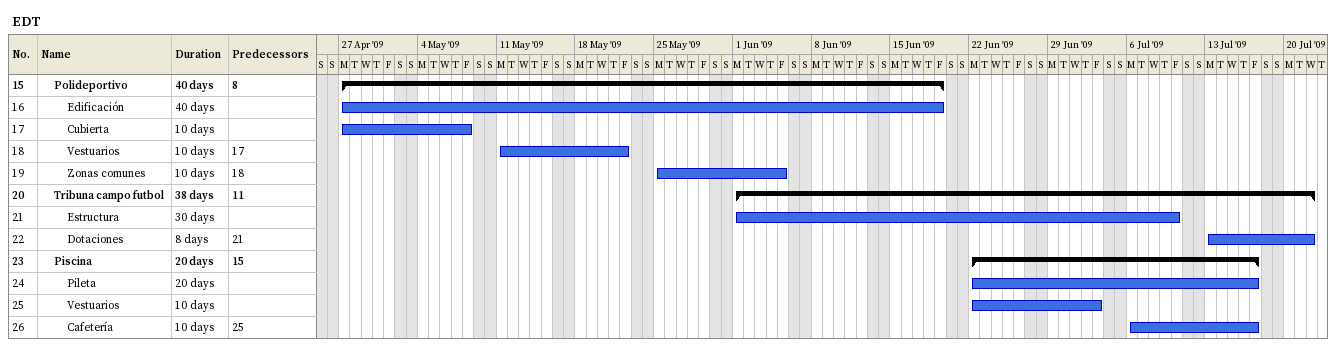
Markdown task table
EDT

| ID | Level | Task | Duration | Start | Finish | Predecessors |
|---|---|---|---|---|---|---|
| 15 | 2 | **Polideportivo** | 40d | 2009-04-27 | 2009-06-19 | 8 |
| 16 | 3 | Edificación | 40d | 2009-04-27 | 2009-06-19 |  |
| 17 | 3 | Cubierta | 10d | 2009-04-27 | 2009-05-08 |  |
| 18 | 3 | Vestuarios | 10d | 2009-05-11 | 2009-05-22 | 17 |
| 19 | 3 | Zonas comunes | 10d | 2009-05-25 | 2009-06-05 | 18 |
| 20 | 2 | **Tribuna campo futbol** | 38d | 2009-06-01 | 2009-07-22 | 11 |
| 21 | 3 | Estructura | 30d | 2009-06-01 | 2009-07-10 |  |
| 22 | 3 | Dotaciones | 8d | 2009-07-13 | 2009-07-22 | 21 |
| 23 | 2 | **Piscina** | 20d | 2009-06-22 | 2009-07-17 | 15 |
| 24 | 3 | Pileta | 20d | 2009-06-22 | 2009-07-17 |  |
| 25 | 3 | Vestuarios | 10d | 2009-06-22 | 2009-07-03 |  |
| 26 | 3 | Cafetería | 10d | 2009-07-06 | 2009-07-17 | 25 |
